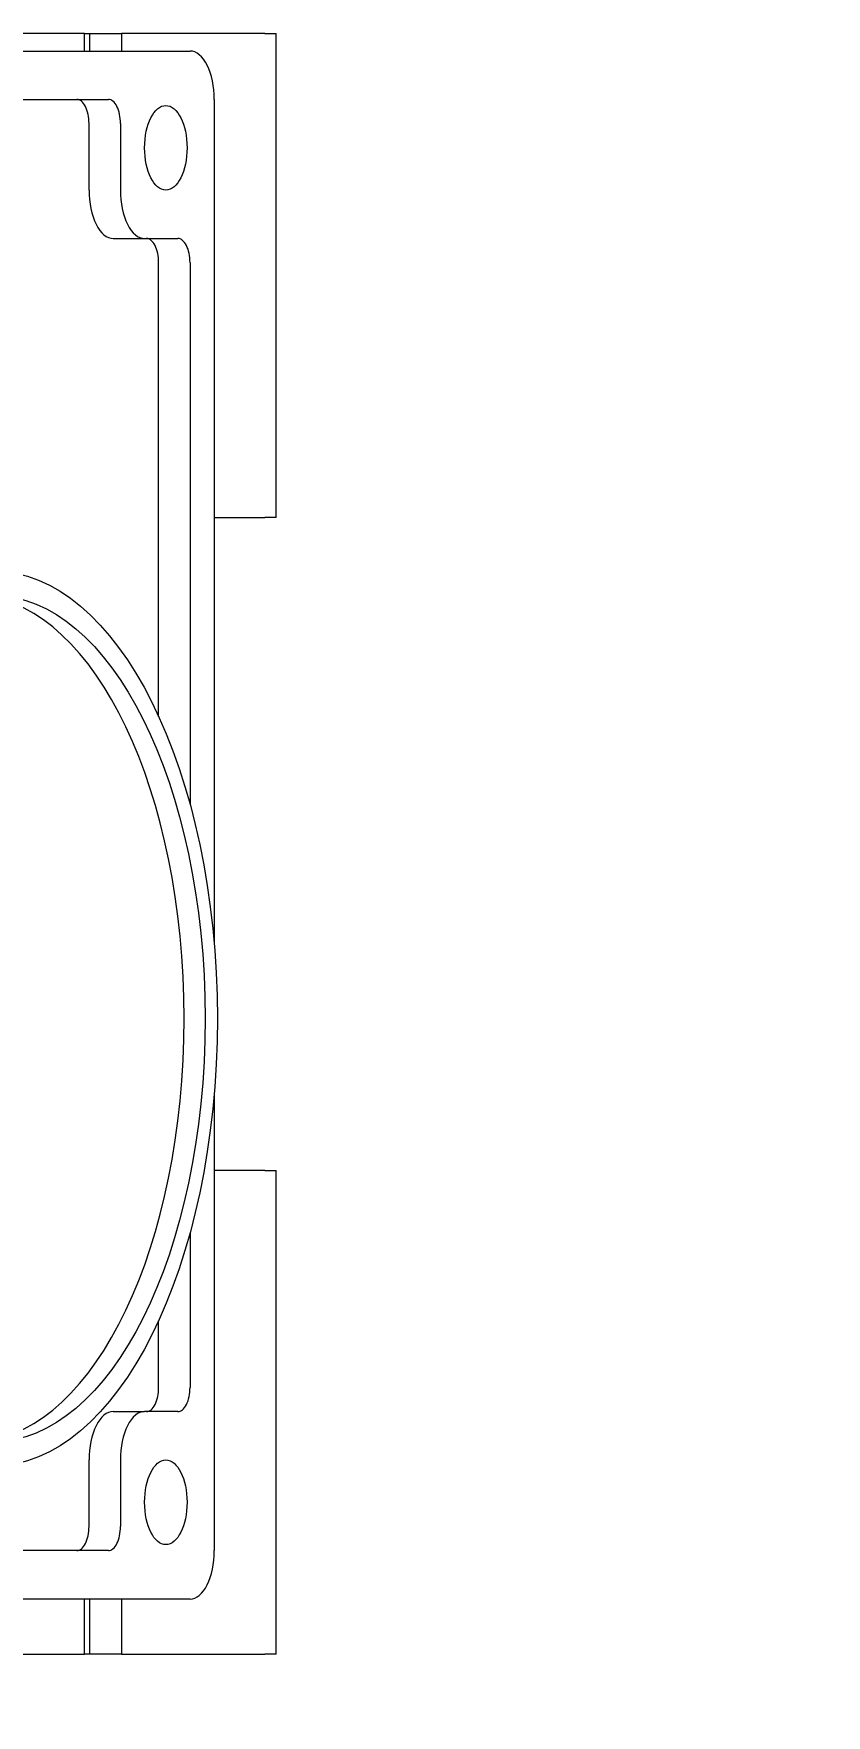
# Model space of a CAD drawing. Header units: inches. Extents: x 12 to 318, y 5 to 204.
# Drawn here: x 161.47 to 165.56, y 78.98 to 87.67 of the extents above; entities that cross this region are included whole.
import ezdxf

# ---------------------------------------------------------------- set-up
doc = ezdxf.new("R2010")
doc.units = ezdxf.units.IN
doc.header["$LTSCALE"] = 9.5
doc.header["$MEASUREMENT"] = 0
doc.layers.add('Dimension', color=7, linetype='Continuous', lineweight=25)
doc.layers.add('Visible', color=7, linetype='Continuous', lineweight=18)
doc.styles.add('Standard D-E', font='arial.ttf')
doc.dimstyles.new('in [mm] D-E NeptuneBenson', dxfattribs={"dimscale": 9.5, "dimtxt": 0.15, "dimasz": 0.098425, "dimexe": 0.125, "dimexo": 0.063, "dimgap": 0.031496, "dimtad": 0, "dimtih": 1, "dimtoh": 1, "dimdec": 4, "dimrnd": 1e-08, "dimzin": 3, "dimdsep": 46, "dimlunit": 5, "dimtxsty": 'Standard D-E', "dimcen": 0.09, "dimdle": 0.393701, "dimclrd": 256, "dimclre": 256, "dimclrt": 256, "dimadec": 1, "dimazin": 1, "dimtfac": 1, "dimtofl": 0, "dimtmove": 0, "dimatfit": 3, "dimfxl": 1, "dimfrac": 1, "dimtolj": 1, "dimtzin": 4, "dimlwd": -1, "dimlwe": -1, "dimarcsym": 0})

# ---------------------------------------------------------------- blocks, each defined once
blk = doc.blocks.new('*D26')
at = {"layer": 'Defpoints', "color": 0, "transparency": 16777216}
for p in [(157.7973, 101.0394), (159.2025, 28.0594), (174.6379, 28.0594)]:
    blk.add_point(p, dxfattribs=at)
at = {"layer": 'Dimension', "transparency": 16777216}
for p, q in [((158.3958, 101.0394), (175.8254, 101.0394)), ((174.6379, 100.1043), (174.6379, 83.8203)), ((174.6379, 28.9944), (174.6379, 79.3409)), ((159.801, 28.0594), (175.8254, 28.0594))]:
    blk.add_line(p, q, dxfattribs=at)
for points in [[(174.4821, 100.1043), (174.7938, 100.1043), (174.6379, 101.0394)], [(174.4821, 28.9944), (174.7938, 28.9944), (174.6379, 28.0594)]]:
    blk.add_solid(points, dxfattribs=at)
at = {"layer": 'Dimension', "transparency": 16777216, "char_height": 1.425, "attachment_point": 5, "style": 'Standard D-E'}
for s, insert in [('\\A1; 73 in', (174.6379, 82.6078)), ('\\A1;[1853.7 mm]', (174.6379, 80.3681))]:
    blk.add_mtext(s, dxfattribs=dict(at, insert=insert))
blk = doc.blocks.new('*D27')
at = {"layer": 'Defpoints', "color": 0, "transparency": 16777216}
for p in [(144.7973, 108.3374), (183.9102, 108.3374), (159.2025, 28.0594)]:
    blk.add_point(p, dxfattribs=at)
at = {"layer": 'Dimension', "transparency": 16777216}
for p, q in [((145.3958, 108.3374), (185.0977, 108.3374)), ((183.9102, 107.4023), (183.9102, 71.1501)), ((183.9102, 28.9944), (183.9102, 65.2466)), ((159.801, 28.0594), (185.0977, 28.0594))]:
    blk.add_line(p, q, dxfattribs=at)
for points in [[(183.7543, 107.4023), (184.066, 107.4023), (183.9102, 108.3374)], [(183.7543, 28.9944), (184.066, 28.9944), (183.9102, 28.0594)]]:
    blk.add_solid(points, dxfattribs=at)
at = {"layer": 'Dimension', "transparency": 16777216, "char_height": 1.425, "attachment_point": 5, "style": 'Standard D-E'}
for s, insert in [('\\A1; 80{\\H1x;\\S1#4;} in', (183.9102, 69.9376)), ('\\A1;[2039.1 mm]', (183.9102, 66.9859))]:
    blk.add_mtext(s, dxfattribs=dict(at, insert=insert))

msp = doc.modelspace()

# ---------------------------------------------------------------- linework, layer by layer
at = {"layer": 'Visible'}
for p, q in [((161.731927, 87.669365), (155.331927, 87.669365)), ((161.731927, 87.579365), (161.731927, 87.669365)), ((161.731927, 87.669365), (161.759548, 87.669365)), ((161.759548, 87.669365), (161.921927, 87.669365)), ((161.759548, 87.579365), (161.759548, 87.669365)), ((161.921927, 87.669365), (161.921927, 87.579365)), ((162.663605, 87.669365), (161.921927, 87.669365)), ((162.663605, 87.669365), (162.722219, 87.669365)), ((162.722219, 85.169365), (162.722219, 87.669365)), ((155.526687, 87.579365), (162.276687, 87.579365)), ((155.948562, 87.32933), (161.854812, 87.32933)), ((162.401687, 87.329365), (162.401687, 82.964225)), ((161.754932, 86.860615), (161.754932, 87.20433)), ((161.917312, 87.20433), (161.917312, 86.860615)), ((161.879932, 86.610615), (162.042312, 86.610615)), ((162.042312, 86.610615), (162.214169, 86.610615)), ((162.11429, 84.141091), (162.11429, 86.485615)), ((162.276669, 86.485615), (162.276669, 83.686537)), ((162.401687, 85.169365), (162.663605, 85.169365)), ((162.722219, 85.169365), (162.663605, 85.169365)), ((162.401687, 82.194434), (162.401687, 79.829365)), ((162.663605, 81.794365), (162.401687, 81.794365)), ((162.663605, 81.794365), (162.722219, 81.794365)), ((162.722219, 79.294365), (162.722219, 81.794365)), ((162.276669, 81.472122), (162.276669, 80.673115)), ((162.11429, 80.673115), (162.11429, 81.017568)), ((161.879932, 80.548115), (162.042312, 80.548115)), ((162.214169, 80.548115), (162.042312, 80.548115)), ((161.754932, 79.9544), (161.754932, 80.298115)), ((161.917312, 80.298115), (161.917312, 79.9544)), ((161.854812, 79.8294), (161.132399, 79.8294)), ((162.276687, 79.579365), (161.082799, 79.579365)), ((161.731927, 79.294365), (161.731927, 79.579365)), ((161.759548, 79.294365), (161.759548, 79.579365)), ((161.921927, 79.579365), (161.921927, 79.294365)), ((161.166121, 79.294365), (161.731927, 79.294365)), ((161.759548, 79.294365), (161.731927, 79.294365)), ((161.921927, 79.294365), (161.759548, 79.294365)), ((161.921927, 79.294365), (162.663605, 79.294365)), ((162.722219, 79.294365), (162.663605, 79.294365))]:
    msp.add_line(p, q, dxfattribs=at)
for centre, major_axis, start_param, end_param in [((162.276687, 87.329365), (0, 0.25), 4.71238898, 6.28318531), ((161.692432, 87.20433), (0, 0.125), 4.71238898, 6.28318531), ((161.854812, 87.20433), (0, 0.125), 4.71238898, 6.28318531), ((161.879932, 86.860615), (0, -0.25), 4.71238898, 6.28318531), ((162.042312, 86.860615), (0, -0.25), 4.71238898, 6.28318531), ((162.05179, 86.485615), (0, 0.125), 4.71238898, 6.28318531), ((162.214169, 86.485615), (0, 0.125), 4.71238898, 6.28318531), ((161.153312, 82.57933), (0, -2.186419), 0.04953189, 3.09206076), ((162.05179, 80.673115), (0, -0.125), 0, 1.57079633), ((162.214169, 80.673115), (0, -0.125), 0, 1.57079633), ((161.879932, 80.298115), (0, 0.25), 0, 1.57079633), ((162.042312, 80.298115), (0, 0.25), 0, 1.57079633), ((161.692432, 79.9544), (0, -0.125), 0, 1.57079633), ((161.854812, 79.9544), (0, -0.125), 0, 1.57079633), ((162.276687, 79.829365), (0, -0.25), 0, 1.57079633)]:
    msp.add_ellipse(centre, major_axis=major_axis, ratio=0.5, start_param=start_param, end_param=end_param, dxfattribs=at)
for centre, major_axis in [((162.151687, 87.079365), (0, 0.21875)), ((161.261565, 82.57933), (0, 2.3125)), ((161.261565, 82.57933), (0, 2.186419)), ((162.151687, 80.079365), (0, 0.21875))]:
    msp.add_ellipse(centre, major_axis=major_axis, ratio=0.5, dxfattribs=at)

# ---------------------------------------------------------------- dimensions: what is measured, and where the dimension line sits
at = {"layer": 'Dimension'}
for base, p1, p2, text, picture, middle in [((183.910165, 108.337365), (159.202494, 28.059365), (144.797257, 108.337365), ' <> in\\X[2039.1 mm]', '*D27', (183.910165, 68.198365)), ((174.63792, 28.059365), (157.797257, 101.039365), (159.202494, 28.059365), ' <> in\\X[1853.7 mm]', '*D26', (174.63792, 81.580566))]:
    dim = msp.add_linear_dim(base=base, p1=p1, p2=p2, angle=90, text=text, dimstyle='in [mm] D-E NeptuneBenson', override={"dimgap": 0.031496, "dimdec": 4, "dimpost": '', "dimtol": 0, "dimlim": 0, "dimtp": 0, "dimtm": 0, "dimtdec": 2, "dimatfit": 1}, dxfattribs=at)
    dim.commit()
    dim.dimension.update_dxf_attribs({"geometry": picture, "text_midpoint": middle, "dimtype": 160})

doc.saveas('drawing.dxf')
